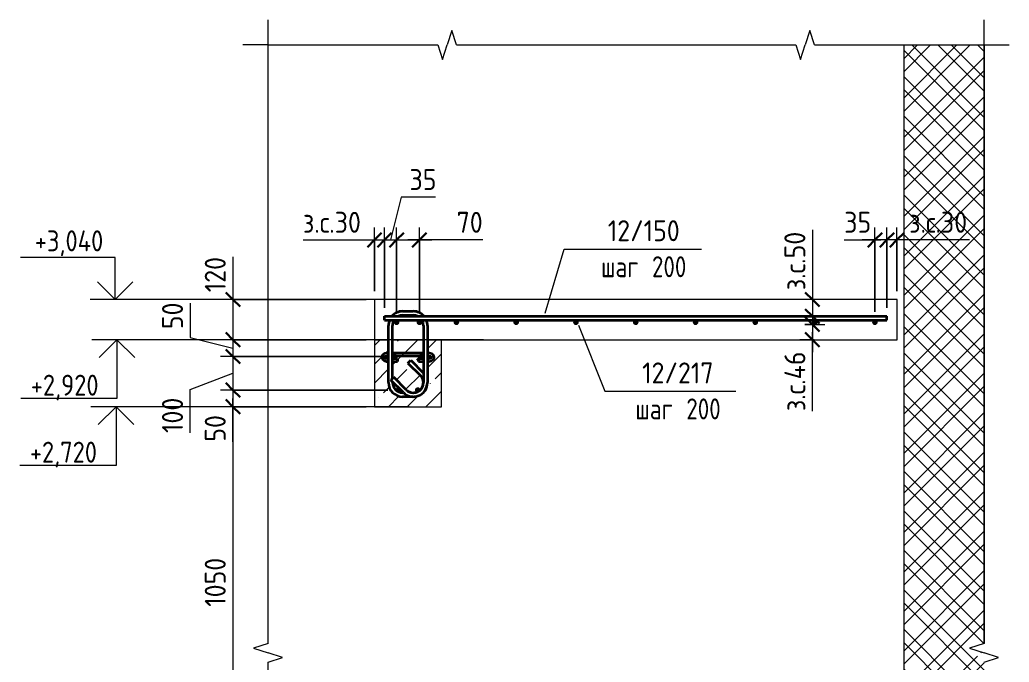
# Model space of a CAD drawing. Header units: millimetres. Extents: x -737 to 48133, y -5064 to 36443.
# Drawn here: x 36573 to 39527, y 1958 to 3875 of the extents above; entities that cross this region are included whole.
import ezdxf

# ---------------------------------------------------------------- set-up
doc = ezdxf.new("R2010")
doc.units = ezdxf.units.MM
for name, color, linetype, lineweight in [('AA_Dim', 7, 'Continuous', 9), ('AA_Dim-25', 7, 'Continuous', 9), ('AA_Linii', 7, 'Continuous', 9), ('AA_Oformlenie', 7, 'Continuous', 9), ('AA_Vinoska', 7, 'Continuous', 9), ('AA_Visotnaya otmetka', 7, 'Continuous', 9), ('AF_Perekritie_Опалубка', 253, 'Continuous', 20), ('AF_Stena', 7, 'Continuous', 20), ('AF_Stena_Опалубка', 253, 'Continuous', 20), ('KR_Armatura', 7, 'Continuous', 20), ('KR_Armatura_Tonkie', 7, 'Continuous', 20)]:
    doc.layers.add(name, color=color, linetype=linetype, lineweight=lineweight)
doc.styles.add('ISOCPEUR_6', font='isocpeur.TTF', dxfattribs={"width": 0.9, "height": 62.5})
doc.styles.add('ISOCPEUR_7', font='isocpeur.TTF', dxfattribs={"width": 0.85, "height": 62.5})
doc.styles.add('ISOCPEUR_8', font='isocpeur.TTF', dxfattribs={"width": 0.8, "height": 62.5})
doc.dimstyles.new('00_Точн_3_знака__прозр__2', dxfattribs={"dimscale": 304.8, "dimtxt": 62.672186, "dimasz": 0.139436, "dimexe": 0.123031, "dimexo": 0.082021, "dimgap": 0.008202, "dimtad": 1, "dimdec": 3, "dimrnd": 0.001, "dimdsep": 46, "dimtxsty": 'ISOCPEUR_6', "dimblk1": 'OBLIQUE', "dimblk2": 'OBLIQUE', "dimsah": 1, "dimcen": 0.09, "dimdle": 0.123031, "dimazin": 0, "dimtfac": 1, "dimtdec": 4, "dimtix": 1, "dimtmove": 1, "dimatfit": 3, "dimfxl": 1, "dimtvp": 1, "dimtolj": 1, "dimtzin": 0, "dimlwd": 18, "dimlwe": 18, "dimarcsym": 2})
doc.dimstyles.new('00_Точн_3_знака__прозр__3', dxfattribs={"dimscale": 304.8, "dimtxt": 62.672186, "dimasz": 0.139436, "dimexe": 0.123031, "dimexo": 0.082021, "dimgap": 0.008202, "dimtad": 1, "dimdec": 3, "dimrnd": 0.001, "dimdsep": 46, "dimtxsty": 'ISOCPEUR_6', "dimblk1": 'OBLIQUE', "dimblk2": 'OBLIQUE', "dimsah": 1, "dimcen": 0.09, "dimdle": 0.123031, "dimazin": 0, "dimtfac": 1, "dimtdec": 4, "dimtix": 1, "dimtmove": 0, "dimatfit": 3, "dimfxl": 1, "dimtvp": 1, "dimtolj": 1, "dimtzin": 0, "dimlwd": 18, "dimlwe": 18, "dimarcsym": 2})
doc.dimstyles.new('05_Округл_5мм__прозр__2', dxfattribs={"dimscale": 304.8, "dimtxt": 62.672186, "dimasz": 0.139436, "dimexe": 0.123031, "dimexo": 0.082021, "dimgap": 0.008202, "dimtad": 1, "dimdec": 0, "dimrnd": 5, "dimdsep": 46, "dimtxsty": 'ISOCPEUR_6', "dimblk1": 'OBLIQUE', "dimblk2": 'OBLIQUE', "dimsah": 1, "dimcen": 0.09, "dimdle": 0.123031, "dimazin": 0, "dimtfac": 1, "dimtdec": 4, "dimtix": 1, "dimtmove": 1, "dimatfit": 3, "dimfxl": 1, "dimtvp": 1, "dimtolj": 1, "dimtzin": 0, "dimlwd": 18, "dimlwe": 18, "dimarcsym": 2})

# ---------------------------------------------------------------- blocks, each defined once
blk = doc.blocks.new('261_Шпилька массив _НесАрм_РабПлоск_ - 8 А240-4156466-2-2 Армирование')
at = {"layer": 'KR_Armatura_Tonkie', "lineweight": 35}
for p, q in [((1882.8, 2880.4), (1878.8, 2880.4)), ((1878.8, 2872.4), (1882.8, 2872.4)), ((1986.8, 2880.4), (1894.8, 2880.4)), ((1894.8, 2872.4), (1986.8, 2872.4)), ((2002.8, 2880.4), (1998.8, 2880.4)), ((1998.8, 2872.4), (2002.8, 2872.4)), ((1882.8, 2863.4), (1878.8, 2863.4)), ((1878.8, 2855.4), (1882.8, 2855.4)), ((1909.1, 2863.4), (1894.8, 2863.4)), ((1894.8, 2855.4), (1909.1, 2855.4)), ((1909.1, 2863.4), (1909.1, 2856.6)), ((1909.1, 2862.3), (1909.1, 2863.3)), ((1909.1, 2855.6), (1909.1, 2862.3)), ((1909.1, 2856.6), (1909.1, 2855.4)), ((1986.8, 2863.4), (1972.5, 2863.4)), ((1972.5, 2856.6), (1972.5, 2863.4)), ((1972.5, 2863.3), (1972.5, 2862.3)), ((1972.5, 2862.3), (1972.5, 2855.6)), ((1972.5, 2855.4), (1972.5, 2856.6)), ((1972.5, 2855.4), (1986.8, 2855.4)), ((2002.8, 2863.4), (1998.8, 2863.4)), ((1998.8, 2855.4), (2002.8, 2855.4))]:
    blk.add_line(p, q, dxfattribs=at)
at = {"layer": 'KR_Armatura_Tonkie', "lineweight": 35, "flags": 128}
for points in [[(1878.8, 2880.4), (1871.2, 2878.9), (1865.6, 2875), (1862.9, 2869.5), (1862.8, 2867.9)], [(1862.8, 2867.9), (1864.7, 2862), (1869.7, 2857.6), (1877, 2855.5), (1878.8, 2855.4)], [(1870.8, 2867.9), (1871.8, 2869.9), (1875.5, 2872), (1878.8, 2872.4)], [(1878.8, 2863.4), (1873.8, 2864.5), (1871.2, 2866.7), (1870.8, 2867.9)], [(2018.8, 2867.9), (2017, 2873.8), (2012, 2878.2), (2004.7, 2880.3), (2002.8, 2880.4)], [(2002.8, 2872.4), (2007.8, 2871.3), (2010.5, 2869.1), (2010.8, 2867.9)], [(2002.8, 2855.4), (2010.4, 2856.9), (2016, 2860.8), (2018.7, 2866.3), (2018.8, 2867.9)], [(2010.8, 2867.9), (2009.9, 2865.9), (2006.1, 2863.9), (2002.8, 2863.4)]]:
    blk.add_lwpolyline(points, dxfattribs=at)
blk = doc.blocks.new('011_Прямоугольник обрыва _ЭлУзла_ - 011_Прямоугольник обрыва _ЭлУзла_-4155335-2-2 Армирование')
at = {"layer": 'AA_Oformlenie'}
for p, q in [((1523.1, 2013.2), (1523.1, 3800)), ((1523.1, 3800), (2030, 3800)), ((2085.7, 3800), (3098.9, 3800)), ((3154.6, 3800), (3660.8, 3800)), ((3660.8, 3800), (3660.8, 2013.2)), ((1523.1, -1616.8), (1523.1, 1957.5))]:
    blk.add_line(p, q, dxfattribs=at)
blk = doc.blocks.new('DIMBLOCK86-2-2 Армирование')
at = {"layer": 'AA_Dim-25', "lineweight": 18}
for p, q in [((37208.9, 3167.1), (37208.9, 3036.9)), ((37208.9, 3077.5), (37208.9, 2920)), ((37606.5, 3040), (37171.4, 3040)), ((37208.9, 3040), (37606.5, 3040)), ((37208.9, 3036.9), (37208.9, 2980)), ((37606.5, 2920), (37171.4, 2920)), ((37208.9, 2920), (37606.5, 2920))]:
    blk.add_line(p, q, dxfattribs=at)
at = {"layer": 'AA_Dim-25', "lineweight": 30}
for p, q in [((37208.9, 3040), (37187.6, 3061.3)), ((37208.9, 3040), (37230.1, 3018.8)), ((37208.9, 2920), (37187.6, 2941.3)), ((37208.9, 2920), (37230.1, 2898.8))]:
    blk.add_line(p, q, dxfattribs=at)
at = {"layer": 'AA_Dim-25', "color": 0, "lineweight": 18, "insert": (37124.9, 3061.9), "char_height": 62.5, "width": 126.29, "attachment_point": 1, "rotation": 90, "line_spacing_factor": 1.135194, "style": 'ISOCPEUR_6'}
blk.add_mtext('120', dxfattribs=at)
blk = doc.blocks.new('_Oblique')
at = {"color": 0, "linetype": 'ByBlock', "lineweight": -2}
blk.add_line((-0.5, -0.5), (0.5, 0.5), dxfattribs=at)
blk = doc.blocks.new('DIMBLOCK87-2-2 Армирование')
at = {"layer": 'AA_Dim-25', "lineweight": 18}
for p, q in [((37081.4, 3029.6), (37081.4, 2926.6)), ((37081.4, 2926.6), (37208.9, 2895)), ((37606.5, 2920), (37171.4, 2920)), ((37208.9, 2920), (37208.9, 2870)), ((37208.9, 2920), (37606.5, 2920)), ((37660.5, 2870), (37171.4, 2870)), ((37208.9, 2870), (37660.5, 2870))]:
    blk.add_line(p, q, dxfattribs=at)
at = {"layer": 'AA_Dim-25', "lineweight": 30}
for p, q in [((37208.9, 2920), (37187.6, 2941.3)), ((37208.9, 2920), (37230.1, 2898.8)), ((37208.9, 2870), (37187.6, 2891.2)), ((37208.9, 2870), (37230.1, 2848.7))]:
    blk.add_line(p, q, dxfattribs=at)
at = {"layer": 'AA_Dim-25', "color": 0, "lineweight": 18, "insert": (36997.4, 2951.6), "char_height": 62.5, "width": 93.654, "attachment_point": 1, "rotation": 90, "line_spacing_factor": 1.135194, "style": 'ISOCPEUR_6'}
blk.add_mtext('50', dxfattribs=at)
blk = doc.blocks.new('DIMBLOCK88-2-2 Армирование')
at = {"layer": 'AA_Dim-25', "lineweight": 18}
for p, q in [((37660.5, 2870), (37171.4, 2870)), ((37208.9, 2870), (37208.9, 2770)), ((37208.9, 2870), (37660.5, 2870)), ((37081.4, 2771.9), (37208.9, 2820)), ((37081.4, 2641.7), (37081.4, 2771.9)), ((37671.5, 2770), (37171.4, 2770)), ((37208.9, 2770), (37671.5, 2770))]:
    blk.add_line(p, q, dxfattribs=at)
at = {"layer": 'AA_Dim-25', "lineweight": 30}
for p, q in [((37208.9, 2870), (37187.6, 2891.2)), ((37208.9, 2870), (37230.1, 2848.7)), ((37208.9, 2770), (37187.6, 2791.2)), ((37208.9, 2770), (37230.1, 2748.7))]:
    blk.add_line(p, q, dxfattribs=at)
at = {"layer": 'AA_Dim-25', "color": 0, "lineweight": 18, "insert": (36997.4, 2641.7), "char_height": 62.5, "width": 126.29, "attachment_point": 1, "rotation": 90, "line_spacing_factor": 1.135194, "style": 'ISOCPEUR_6'}
blk.add_mtext('100', dxfattribs=at)
blk = doc.blocks.new('DIMBLOCK89-2-2 Армирование')
at = {"layer": 'AA_Dim-25', "lineweight": 30}
for p, q in [((37208.9, 2770), (37187.6, 2791.2)), ((37208.9, 2770), (37230.1, 2748.7)), ((37208.9, 2720), (37187.6, 2741.2)), ((37208.9, 2720), (37230.1, 2698.7))]:
    blk.add_line(p, q, dxfattribs=at)
at = {"layer": 'AA_Dim-25', "lineweight": 18}
for p, q in [((37671.5, 2770), (37171.4, 2770)), ((37208.9, 2770), (37208.9, 2720)), ((37208.9, 2770), (37671.5, 2770)), ((37606.5, 2720), (37171.4, 2720)), ((37208.9, 2718.7), (37208.9, 2745)), ((37208.9, 2720), (37606.5, 2720)), ((37208.9, 2615.6), (37208.9, 2718.7))]:
    blk.add_line(p, q, dxfattribs=at)
at = {"layer": 'AA_Dim-25', "color": 0, "lineweight": 18, "insert": (37124.9, 2615.6), "char_height": 62.5, "width": 93.654, "attachment_point": 1, "rotation": 90, "line_spacing_factor": 1.135194, "style": 'ISOCPEUR_6'}
blk.add_mtext('50', dxfattribs=at)
blk = doc.blocks.new('DIMBLOCK90-2-2 Армирование')
at = {"layer": 'AA_Dim-25', "lineweight": 18}
for p, q in [((37606.5, 2720), (37171.4, 2720)), ((37208.9, 2720), (37208.9, 1670)), ((37208.9, 2720), (37606.5, 2720)), ((37606.5, 1670), (37171.4, 1670)), ((37208.9, 1670), (37606.5, 1670))]:
    blk.add_line(p, q, dxfattribs=at)
at = {"layer": 'AA_Dim-25', "lineweight": 30}
for p, q in [((37208.9, 2720), (37187.6, 2741.2)), ((37208.9, 2720), (37230.1, 2698.7)), ((37208.9, 1670), (37187.6, 1691.2)), ((37208.9, 1670), (37230.1, 1648.7))]:
    blk.add_line(p, q, dxfattribs=at)
at = {"layer": 'AA_Dim-25', "color": 0, "lineweight": 18, "insert": (37124.9, 2122.9), "char_height": 62.5, "width": 173.117, "attachment_point": 1, "rotation": 90, "line_spacing_factor": 1.135194, "style": 'ISOCPEUR_6'}
blk.add_mtext('1050', dxfattribs=at)
blk = doc.blocks.new('Высотные отметки - Стрелка вниз высокая-400290-2-2 Армирование')
at = {"layer": 'AA_Vinoska'}
for p, q in [((1151.6, -3250), (1001.6, -3250)), ((1076.6, -3250), (1023.6, -3303)), ((1076.6, -3250), (1076.6, -3425)), ((1076.6, -3250), (1129.7, -3303)), ((1076.6, -3425), (789.1, -3425))]:
    blk.add_line(p, q, dxfattribs=at)
blk = doc.blocks.new('Высотные отметки - Стрелка вверх-400292-2-2 Армирование')
at = {"layer": 'AA_Vinoska'}
for p, q in [((1076.9, -2825), (794.4, -2825)), ((1076.9, -2950), (1076.9, -2825)), ((1076.9, -2950), (1023.8, -2897)), ((1076.9, -2950), (1129.9, -2897)), ((1151.9, -2950), (1001.9, -2950))]:
    blk.add_line(p, q, dxfattribs=at)
blk = doc.blocks.new('042_М_Арматуры - Диам длина поз _ Комментарий-3662934-2-2 Армирование')
at = {"layer": 'AA_Vinoska'}
blk.add_line((2588.7, -2781.8), (2938.7, -2781.8), dxfattribs=at)
blk = doc.blocks.new('DIMBLOCK99-2-2 Армирование')
at = {"layer": 'AA_Dim-25', "lineweight": 18}
for p, q in [((38939.3, 3247.8), (38939.3, 3043.1)), ((38938.8, 3077.5), (38938.8, 2952.5)), ((38939.3, 3043.1), (38938.8, 3015)), ((38943.9, 3040), (38901.3, 3040)), ((38938.8, 3040), (38943.9, 3040)), ((38943.9, 2990), (38901.3, 2990)), ((38938.8, 2990), (38943.9, 2990))]:
    blk.add_line(p, q, dxfattribs=at)
at = {"layer": 'AA_Dim-25', "lineweight": 30}
for p, q in [((38938.8, 3040), (38917.6, 3061.3)), ((38938.8, 3040), (38960.1, 3018.8)), ((38938.8, 2990), (38917.6, 3011.3)), ((38938.8, 2990), (38960.1, 2968.8))]:
    blk.add_line(p, q, dxfattribs=at)
at = {"layer": 'AA_Dim-25', "color": 0, "lineweight": 18, "insert": (38855.4, 3068.1), "char_height": 62.5, "width": 215.687, "attachment_point": 1, "rotation": 90, "line_spacing_factor": 1.135194, "style": 'ISOCPEUR_6'}
blk.add_mtext('з.с.50', dxfattribs=at)
blk = doc.blocks.new('DIMBLOCK100-2-2 Армирование')
at = {"layer": 'AA_Dim-25', "lineweight": 30}
for p, q in [((38938.8, 2966), (38917.6, 2987.3)), ((38938.8, 2966), (38960.1, 2944.8)), ((38938.8, 2920), (38917.6, 2941.3)), ((38938.8, 2920), (38960.1, 2898.8))]:
    blk.add_line(p, q, dxfattribs=at)
at = {"layer": 'AA_Dim-25', "lineweight": 18}
for p, q in [((38938.8, 3003.5), (38938.8, 2882.5)), ((38916, 2966), (38976.3, 2966)), ((38938.8, 2966), (38916, 2966)), ((38939.3, 2916.7), (38938.8, 2943)), ((38943.9, 2920), (38901.3, 2920)), ((38938.8, 2920), (38943.9, 2920)), ((38939.3, 2707.2), (38939.3, 2916.7))]:
    blk.add_line(p, q, dxfattribs=at)
at = {"layer": 'AA_Dim-25', "color": 0, "lineweight": 18, "insert": (38855.4, 2707.2), "char_height": 62.5, "width": 221.363, "attachment_point": 1, "rotation": 90, "line_spacing_factor": 1.135194, "style": 'ISOCPEUR_6'}
blk.add_mtext('з.с.46', dxfattribs=at)
blk = doc.blocks.new('DIMBLOCK101-2-2 Армирование')
at = {"layer": 'AA_Dim-25', "lineweight": 18}
for p, q in [((37631.5, 3065), (37631.5, 3255.4)), ((37661.5, 3015), (37661.5, 3255.4)), ((37418.2, 3217.9), (37623, 3217.9)), ((37594, 3217.9), (37661.5, 3217.9)), ((37623, 3217.9), (37646.5, 3217.9)), ((37631.5, 3217.9), (37631.5, 3065)), ((37661.5, 3217.9), (37661.5, 3015))]:
    blk.add_line(p, q, dxfattribs=at)
at = {"layer": 'AA_Dim-25', "lineweight": 30}
for p, q in [((37631.5, 3217.9), (37652.8, 3239.1)), ((37661.5, 3217.9), (37682.8, 3239.1)), ((37631.5, 3217.9), (37610.3, 3196.6)), ((37661.5, 3217.9), (37640.3, 3196.6))]:
    blk.add_line(p, q, dxfattribs=at)
at = {"layer": 'AA_Dim-25', "color": 0, "lineweight": 18, "insert": (37418.2, 3301.8), "char_height": 62.5, "width": 215.687, "attachment_point": 1, "line_spacing_factor": 1.135194, "style": 'ISOCPEUR_6'}
blk.add_mtext('з.с.30', dxfattribs=at)
blk = doc.blocks.new('DIMBLOCK102-2-2 Армирование')
at = {"layer": 'AA_Dim-25', "lineweight": 18}
for p, q in [((37711.1, 3345.4), (37679.5, 3217.9)), ((37814.2, 3345.4), (37711.1, 3345.4)), ((37661.5, 3015), (37661.5, 3255.4)), ((37697.5, 3003), (37697.5, 3255.4)), ((37661.5, 3217.9), (37697.5, 3217.9)), ((37661.5, 3217.9), (37661.5, 3015)), ((37697.5, 3217.9), (37697.5, 3003))]:
    blk.add_line(p, q, dxfattribs=at)
at = {"layer": 'AA_Dim-25', "lineweight": 30}
for p, q in [((37661.5, 3217.9), (37682.8, 3239.1)), ((37697.5, 3217.9), (37718.8, 3239.1)), ((37661.5, 3217.9), (37640.3, 3196.6)), ((37697.5, 3217.9), (37676.3, 3196.6))]:
    blk.add_line(p, q, dxfattribs=at)
at = {"layer": 'AA_Dim-25', "color": 0, "lineweight": 18, "insert": (37736.1, 3429.3), "char_height": 62.5, "width": 93.654, "attachment_point": 1, "line_spacing_factor": 1.135194, "style": 'ISOCPEUR_6'}
blk.add_mtext('35', dxfattribs=at)
blk = doc.blocks.new('DIMBLOCK103-2-2 Армирование')
at = {"layer": 'AA_Dim-25', "lineweight": 18}
for p, q in [((37697.5, 3003), (37697.5, 3255.4)), ((37765.6, 3003), (37765.6, 3255.4)), ((37697.5, 3217.9), (37803.1, 3217.9)), ((37697.5, 3217.9), (37697.5, 3003)), ((37851.7, 3217.9), (37731.5, 3217.9)), ((37765.6, 3217.9), (37765.6, 3003)), ((37954.7, 3217.9), (37851.7, 3217.9))]:
    blk.add_line(p, q, dxfattribs=at)
at = {"layer": 'AA_Dim-25', "lineweight": 30}
for p, q in [((37697.5, 3217.9), (37718.8, 3239.1)), ((37765.6, 3217.9), (37786.8, 3239.1)), ((37697.5, 3217.9), (37676.3, 3196.6)), ((37765.6, 3217.9), (37744.3, 3196.6))]:
    blk.add_line(p, q, dxfattribs=at)
at = {"layer": 'AA_Dim-25', "color": 0, "lineweight": 18, "insert": (37876.7, 3301.8), "char_height": 62.5, "width": 93.654, "attachment_point": 1, "line_spacing_factor": 1.135194, "style": 'ISOCPEUR_6'}
blk.add_mtext('70', dxfattribs=at)
blk = doc.blocks.new('DIMBLOCK104-2-2 Армирование')
at = {"layer": 'AA_Dim-25', "lineweight": 18}
for p, q in [((39161.5, 3015), (39161.5, 3255.4)), ((39191.5, 3065), (39191.5, 3255.4)), ((39229, 3217.9), (39161.5, 3217.9)), ((39161.5, 3217.9), (39161.5, 3015)), ((39203.1, 3217.9), (39176.5, 3217.9)), ((39191.5, 3217.9), (39191.5, 3065)), ((39407.9, 3217.9), (39203.1, 3217.9))]:
    blk.add_line(p, q, dxfattribs=at)
at = {"layer": 'AA_Dim-25', "lineweight": 30}
for p, q in [((39161.5, 3217.9), (39182.8, 3239.1)), ((39191.5, 3217.9), (39212.8, 3239.1)), ((39161.5, 3217.9), (39140.3, 3196.6)), ((39191.5, 3217.9), (39170.3, 3196.6))]:
    blk.add_line(p, q, dxfattribs=at)
at = {"layer": 'AA_Dim-25', "color": 0, "lineweight": 18, "insert": (39228.1, 3301.8), "char_height": 62.5, "width": 215.687, "attachment_point": 1, "line_spacing_factor": 1.135194, "style": 'ISOCPEUR_6'}
blk.add_mtext('з.с.30', dxfattribs=at)
blk = doc.blocks.new('DIMBLOCK105-2-2 Армирование')
at = {"layer": 'AA_Dim-25', "lineweight": 18}
for p, q in [((39125.5, 3003), (39125.5, 3255.4)), ((39161.5, 3015), (39161.5, 3255.4)), ((39033.9, 3217.9), (39137, 3217.9)), ((39161.5, 3217.9), (39088, 3217.9)), ((39125.5, 3217.9), (39125.5, 3003)), ((39137, 3217.9), (39143.5, 3217.9)), ((39161.5, 3217.9), (39161.5, 3015))]:
    blk.add_line(p, q, dxfattribs=at)
at = {"layer": 'AA_Dim-25', "lineweight": 30}
for p, q in [((39125.5, 3217.9), (39146.8, 3239.1)), ((39161.5, 3217.9), (39182.8, 3239.1)), ((39125.5, 3217.9), (39104.3, 3196.6)), ((39161.5, 3217.9), (39140.3, 3196.6))]:
    blk.add_line(p, q, dxfattribs=at)
at = {"layer": 'AA_Dim-25', "color": 0, "lineweight": 18, "insert": (39033.9, 3301.8), "char_height": 62.5, "width": 93.654, "attachment_point": 1, "line_spacing_factor": 1.135194, "style": 'ISOCPEUR_6'}
blk.add_mtext('35', dxfattribs=at)

msp = doc.modelspace()

# ---------------------------------------------------------------- hatches: boundary and pattern name
at = {"layer": 'AA_Oformlenie'}
h = msp.add_hatch(dxfattribs=at)
h.set_pattern_fill('FP_18', color=250, style=0, pattern_type=2)
h.set_pattern_definition([(135, (39931.46, 825), (-58.9331, -58.9331), []), (135, (39970.75, 825), (-58.9331, -58.9331), [])])
h.paths.add_polyline_path([(39268.9735, -3459.9255), (39451.5283, -3459.9255), (39451.5283, -1672.4441), (39431.4506, -1672.4441), (39431.4506, -1644.9441), (39451.5283, -1644.9441), (39408.2032, -1630.8669), (39451.5283, -1616.7898), (39451.5283, 1957.5186), (39431.4506, 1957.5186), (39431.4506, 1985.0186), (39451.5283, 1985.0186), (39408.2032, 1999.0958), (39451.5283, 2013.173), (39451.5283, 3800), (39211.5283, 3800), (39211.5283, -3459.9255)])
at = {"layer": 'AF_Stena', "lineweight": 9}
h = msp.add_hatch(dxfattribs=at)
h.set_pattern_fill('FP_15', color=256, style=0, pattern_type=2)
h.set_pattern_definition([(45, (39931.46, 825), (-58.9331, 58.9331), []), (45, (39970.75, 825), (-58.9331, 58.9331), [])])
h.paths.add_polyline_path([(39268.9735, -3459.9255), (39451.5283, -3459.9255), (39451.5283, -1672.4441), (39431.4506, -1672.4441), (39431.4506, -1644.9441), (39451.5283, -1644.9441), (39408.2032, -1630.8669), (39451.5283, -1616.7898), (39451.5283, 1957.5186), (39431.4506, 1957.5186), (39431.4506, 1985.0186), (39451.5283, 1985.0186), (39408.2032, 1999.0958), (39451.5283, 2013.173), (39451.5283, 3800), (39211.5283, 3800), (39211.5283, -3459.9255)])
h = msp.add_hatch(dxfattribs=at)
h.set_pattern_fill('FP_14', color=256, style=0, pattern_type=2)
h.set_pattern_definition([(45, (39931.46, 825), (-56.1266, 56.1266), []), (45, (39987.59, 825), (-56.1266, 56.1266), [99.219, -19.844, 0.8382, -19.006])])
h.paths.add_polyline_path([(37631.5283, -2950), (37831.5283, -2950), (37831.5283, 1670), (37631.5283, 1670), (37631.5283, -2922.0141)])
h.paths.add_polyline_path([(37739.9738, 2720), (37831.5283, 2720), (37831.5283, 2920), (37789.5283, 2920), (37789.5283, 2792), (37788.0972, 2781.1296), (37783.7378, 2770.7868), (37777.2268, 2762.3015), (37768.5283, 2755.6269), (37758.3987, 2751.4311), (37747.5283, 2750), (37715.5283, 2750), (37704.6579, 2751.4311), (37694.3151, 2755.7905), (37685.8298, 2762.3015), (37679.1552, 2771), (37674.9594, 2781.1296), (37673.5283, 2792), (37673.5283, 2920), (37631.5283, 2920), (37631.5283, 2720), (37698.6495, 2720)])
h.paths.add_polyline_path([(37747.5283, 2762), (37755.2929, 2763.0222), (37762.5283, 2766.0192), (37768.9051, 2771), (37773.5091, 2777), (37776.5994, 2784.9441), (37777.5283, 2792), (37776.5061, 2799.7645), (37773.5091, 2807), (37768.7415, 2813.2132), (37731.576, 2850.3787), (37740.0613, 2858.864), (37777.5283, 2821.6984), (37777.5283, 2920), (37685.5283, 2920), (37685.5283, 2804.331), (37689.1496, 2807.9523), (37726.5283, 2770.6232), (37732.5283, 2766.0192), (37739.9738, 2762.9945)])
h.paths.add_polyline_path([(37717.5283, 2762), (37718.2228, 2762), (37717.1091, 2763.0222), (37685.5283, 2794.603), (37685.5283, 2792), (37686.5505, 2784.2354), (37689.5475, 2777), (37694.5283, 2770.6232), (37700.5283, 2766.0192), (37707.7637, 2763.0222), (37715.5283, 2762)])
at = {"layer": 'KR_Armatura'}
h = msp.add_hatch(color=256, dxfattribs=at)
edge = h.paths.add_edge_path()
edge.add_arc((37697.5283, 2972), 6, 0, 360)
for points in [[(37698.6495, 2966.8038), (37700.5283, 2966.8038), (37703.5283, 2972), (37700.5283, 2977.1962), (37694.5283, 2977.1962), (37691.5283, 2972), (37694.5283, 2966.8038)], [(37762.5608, 2966.8038), (37768.5608, 2966.8038), (37771.5608, 2972), (37768.5608, 2977.1962), (37762.5608, 2977.1962), (37759.5608, 2972)], [(37873.0283, 2966.8038), (37879.0283, 2966.8038), (37882.0283, 2972), (37879.0283, 2977.1962), (37873.0283, 2977.1962), (37870.0283, 2972)], [(38051.5283, 2966.8038), (38057.5283, 2966.8038), (38060.5283, 2972), (38057.5283, 2977.1962), (38051.5283, 2977.1962), (38048.5283, 2972)], [(38230.0283, 2966.8038), (38236.0283, 2966.8038), (38239.0283, 2972), (38236.0283, 2977.1962), (38230.0283, 2977.1962), (38227.0283, 2972)], [(38408.5283, 2966.8038), (38414.5283, 2966.8038), (38417.5283, 2972), (38414.5283, 2977.1962), (38408.5283, 2977.1962), (38405.5283, 2972)], [(38587.0283, 2966.8038), (38593.0283, 2966.8038), (38596.0283, 2972), (38593.0283, 2977.1962), (38587.0283, 2977.1962), (38584.0283, 2972)], [(38765.5283, 2966.8038), (38771.5283, 2966.8038), (38774.5283, 2972), (38771.5283, 2977.1962), (38765.5283, 2977.1962), (38762.5283, 2972)], [(38944.0283, 2966.8038), (38950.0283, 2966.8038), (38953.0283, 2972), (38950.0283, 2977.1962), (38944.0283, 2977.1962), (38941.0283, 2972)], [(39122.5283, 2966.8038), (39128.5283, 2966.8038), (39131.5283, 2972), (39128.5283, 2977.1962), (39122.5283, 2977.1962), (39119.5283, 2972)], [(37694.5283, 2864.8038), (37697.5283, 2870), (37694.5283, 2875.1961), (37688.5283, 2875.1961), (37685.5283, 2870), (37688.5283, 2864.8038)], [(37774.5283, 2864.8038), (37777.5283, 2870), (37774.5283, 2875.1961), (37768.5283, 2875.1961), (37765.5283, 2870), (37768.5283, 2864.8038)], [(37705.5283, 2764.8038), (37708.5283, 2770), (37705.5283, 2775.1961), (37699.5283, 2775.1961), (37696.5283, 2770), (37699.5283, 2764.8038)], [(37757.5283, 2764.8038), (37763.5283, 2764.8038), (37766.5283, 2770), (37763.5283, 2775.1961), (37757.5283, 2775.1961), (37754.5283, 2770)]]:
    msp.add_hatch(color=256, dxfattribs=at).paths.add_polyline_path(points)
h = msp.add_hatch(color=256, dxfattribs=at)
edge = h.paths.add_edge_path()
edge.add_arc((37765.5608, 2972), 6, 0, 360)
h = msp.add_hatch(color=256, dxfattribs=at)
edge = h.paths.add_edge_path()
edge.add_arc((37876.0283, 2972), 6, 0, 360)
h = msp.add_hatch(color=256, dxfattribs=at)
edge = h.paths.add_edge_path()
edge.add_arc((38054.5283, 2972), 6, 0, 360)
h = msp.add_hatch(color=256, dxfattribs=at)
edge = h.paths.add_edge_path()
edge.add_arc((38233.0283, 2972), 6, 0, 360)
h = msp.add_hatch(color=256, dxfattribs=at)
edge = h.paths.add_edge_path()
edge.add_arc((38411.5283, 2972), 6, 0, 360)
h = msp.add_hatch(color=256, dxfattribs=at)
edge = h.paths.add_edge_path()
edge.add_arc((38590.0283, 2972), 6, 0, 360)
h = msp.add_hatch(color=256, dxfattribs=at)
edge = h.paths.add_edge_path()
edge.add_arc((38768.5283, 2972), 6, 0, 360)
h = msp.add_hatch(color=256, dxfattribs=at)
edge = h.paths.add_edge_path()
edge.add_arc((38947.0283, 2972), 6, 0, 360)
h = msp.add_hatch(color=256, dxfattribs=at)
edge = h.paths.add_edge_path()
edge.add_arc((39125.5283, 2972), 6, 0, 360)
h = msp.add_hatch(color=256, dxfattribs=at)
edge = h.paths.add_edge_path()
edge.add_arc((37691.5283, 2870), 6, 0, 360)
h = msp.add_hatch(color=256, dxfattribs=at)
edge = h.paths.add_edge_path()
edge.add_arc((37771.5283, 2870), 6, 0, 360)
h = msp.add_hatch(color=256, dxfattribs=at)
edge = h.paths.add_edge_path()
edge.add_arc((37702.5283, 2770), 6, 0, 360)
h = msp.add_hatch(color=256, dxfattribs=at)
edge = h.paths.add_edge_path()
edge.add_arc((37760.5283, 2770), 6, 0, 360)

# ---------------------------------------------------------------- linework, layer by layer
at = {"layer": 'AA_Linii'}
msp.add_line((39451.5283, 2013.173), (39451.5283, 3800), dxfattribs=at)
at = {"layer": 'AA_Vinoska'}
for p, q in [((37313.8239, 3800), (37313.8239, 3875)), ((39451.5283, 3800), (39451.5283, 3875)), ((37862.3272, 3843.3251), (37848.25, 3800)), ((37876.4043, 3800), (37862.3272, 3843.3251)), ((38931.1794, 3843.3251), (38917.1022, 3800)), ((38945.2565, 3800), (38931.1794, 3843.3251)), ((37313.8239, 3800), (37238.8239, 3800)), ((37820.75, 3800), (37834.5, 3756.6987)), ((37834.5, 3756.6987), (37848.25, 3800)), ((38889.6022, 3800), (38903.3522, 3756.6987)), ((38903.3522, 3756.6987), (38917.1022, 3800)), ((39451.5283, 3800), (39526.5283, 3800)), ((38140.9056, 2999.6634), (38198.1204, 3190.3794)), ((38198.1204, 3190.3794), (38257.7191, 3190.3794)), ((38241.0315, 2963.9042), (38319.7018, 2766.0364)), ((38319.7018, 2766.0364), (38360.2289, 2766.0364)), ((37313.8239, 2013.173), (37270.4988, 1999.0958)), ((39451.5283, 2013.173), (39408.2032, 1999.0958)), ((37270.4988, 1999.0958), (37313.8239, 1985.0186)), ((37357.1252, 1971.2686), (37313.8239, 1985.0186)), ((39408.2032, 1999.0958), (39451.5283, 1985.0186)), ((39494.8296, 1971.2686), (39451.5283, 1985.0186)), ((37313.8239, 1957.5186), (37357.1252, 1971.2686)), ((39451.5283, 1957.5186), (39494.8296, 1971.2686))]:
    msp.add_line(p, q, dxfattribs=at)
at = {"layer": 'AA_Visotnaya otmetka'}
for p, q in [((37899.173, 3040), (36857.3871, 3040)), ((37899.173, 3040), (37899.173, 3040)), ((37956.7454, 2920), (36862.8702, 2920)), ((37956.7454, 2920), (37956.7454, 2920)), ((37734.6805, 2720), (36860.1286, 2720)), ((37734.6805, 2720), (37734.6805, 2720))]:
    msp.add_line(p, q, dxfattribs=at)
at = {"layer": 'AF_Perekritie_Опалубка'}
for p, q in [((39191.5283, 3040), (37631.5283, 3040)), ((37631.5283, 3040), (37631.5283, 2920)), ((39191.5283, 2920), (39191.5283, 3040)), ((37631.5283, 2920), (37673.5283, 2920)), ((37685.5283, 2920), (37777.5283, 2920)), ((37789.5283, 2920), (39191.5283, 2920))]:
    msp.add_line(p, q, dxfattribs=at)
at = {"layer": 'AF_Stena_Опалубка'}
for p, q in [((39211.5283, 3800), (39211.5283, -3459.9255)), ((37631.5283, 2920), (37631.5283, 2720)), ((37673.5283, 2920), (37631.5283, 2920)), ((37777.5283, 2920), (37685.5283, 2920)), ((37831.5283, 2920), (37789.5283, 2920)), ((37831.5283, 2720), (37831.5283, 2920)), ((37631.5283, 2720), (37831.5283, 2720))]:
    msp.add_line(p, q, dxfattribs=at)
at = {"layer": 'KR_Armatura'}
for p, q in [((37694.5283, 2977.1962), (37691.5283, 2972)), ((37691.5283, 2972), (37694.5283, 2966.8038)), ((37700.5283, 2977.1962), (37694.5283, 2977.1962)), ((37694.5283, 2966.8038), (37698.6495, 2966.8038)), ((37698.6495, 2966.8038), (37700.5283, 2966.8038)), ((37703.5283, 2972), (37700.5283, 2977.1962)), ((37700.5283, 2966.8038), (37703.5283, 2972)), ((37762.5608, 2977.1962), (37759.5608, 2972)), ((37759.5608, 2972), (37762.5608, 2966.8038)), ((37768.5608, 2977.1962), (37762.5608, 2977.1962)), ((37762.5608, 2966.8038), (37768.5608, 2966.8038)), ((37771.5608, 2972), (37768.5608, 2977.1962)), ((37768.5608, 2966.8038), (37771.5608, 2972)), ((37873.0283, 2977.1962), (37870.0283, 2972)), ((37870.0283, 2972), (37873.0283, 2966.8038)), ((37879.0283, 2977.1962), (37873.0283, 2977.1962)), ((37873.0283, 2966.8038), (37879.0283, 2966.8038)), ((37882.0283, 2972), (37879.0283, 2977.1962)), ((37879.0283, 2966.8038), (37882.0283, 2972)), ((38051.5283, 2977.1962), (38048.5283, 2972)), ((38048.5283, 2972), (38051.5283, 2966.8038)), ((38057.5283, 2977.1962), (38051.5283, 2977.1962)), ((38051.5283, 2966.8038), (38057.5283, 2966.8038)), ((38060.5283, 2972), (38057.5283, 2977.1962)), ((38057.5283, 2966.8038), (38060.5283, 2972)), ((38230.0283, 2977.1962), (38227.0283, 2972)), ((38227.0283, 2972), (38230.0283, 2966.8038)), ((38236.0283, 2977.1962), (38230.0283, 2977.1962)), ((38230.0283, 2966.8038), (38236.0283, 2966.8038)), ((38239.0283, 2972), (38236.0283, 2977.1962)), ((38236.0283, 2966.8038), (38239.0283, 2972)), ((38408.5283, 2977.1962), (38405.5283, 2972)), ((38405.5283, 2972), (38408.5283, 2966.8038)), ((38414.5283, 2977.1962), (38408.5283, 2977.1962)), ((38408.5283, 2966.8038), (38414.5283, 2966.8038)), ((38417.5283, 2972), (38414.5283, 2977.1962)), ((38414.5283, 2966.8038), (38417.5283, 2972)), ((38587.0283, 2977.1962), (38584.0283, 2972)), ((38584.0283, 2972), (38587.0283, 2966.8038)), ((38593.0283, 2977.1962), (38587.0283, 2977.1962)), ((38587.0283, 2966.8038), (38593.0283, 2966.8038)), ((38596.0283, 2972), (38593.0283, 2977.1962)), ((38593.0283, 2966.8038), (38596.0283, 2972)), ((38765.5283, 2977.1962), (38762.5283, 2972)), ((38762.5283, 2972), (38765.5283, 2966.8038)), ((38771.5283, 2977.1962), (38765.5283, 2977.1962)), ((38765.5283, 2966.8038), (38771.5283, 2966.8038)), ((38774.5283, 2972), (38771.5283, 2977.1962)), ((38771.5283, 2966.8038), (38774.5283, 2972)), ((38944.0283, 2977.1962), (38941.0283, 2972)), ((38941.0283, 2972), (38944.0283, 2966.8038)), ((38950.0283, 2977.1962), (38944.0283, 2977.1962)), ((38944.0283, 2966.8038), (38950.0283, 2966.8038)), ((38953.0283, 2972), (38950.0283, 2977.1962)), ((38950.0283, 2966.8038), (38953.0283, 2972)), ((39122.5283, 2977.1962), (39119.5283, 2972)), ((39119.5283, 2972), (39122.5283, 2966.8038)), ((39128.5283, 2977.1962), (39122.5283, 2977.1962)), ((39122.5283, 2966.8038), (39128.5283, 2966.8038)), ((39131.5283, 2972), (39128.5283, 2977.1962)), ((39128.5283, 2966.8038), (39131.5283, 2972)), ((37688.5283, 2875.1961), (37685.5283, 2870)), ((37685.5283, 2870), (37688.5283, 2864.8038)), ((37694.5283, 2875.1961), (37688.5283, 2875.1961)), ((37697.5283, 2870), (37694.5283, 2875.1961)), ((37694.5283, 2864.8038), (37697.5283, 2870)), ((37768.5283, 2875.1961), (37765.5283, 2870)), ((37765.5283, 2870), (37768.5283, 2864.8038)), ((37774.5283, 2875.1961), (37768.5283, 2875.1961)), ((37777.5283, 2870), (37774.5283, 2875.1961)), ((37774.5283, 2864.8038), (37777.5283, 2870)), ((37688.5283, 2864.8038), (37694.5283, 2864.8038)), ((37768.5283, 2864.8038), (37774.5283, 2864.8038)), ((37699.5283, 2775.1961), (37696.5283, 2770)), ((37696.5283, 2770), (37699.5283, 2764.8038)), ((37705.5283, 2775.1961), (37699.5283, 2775.1961)), ((37699.5283, 2764.8038), (37705.5283, 2764.8038)), ((37708.5283, 2770), (37705.5283, 2775.1961)), ((37705.5283, 2764.8038), (37708.5283, 2770)), ((37757.5283, 2775.1961), (37754.5283, 2770)), ((37754.5283, 2770), (37757.5283, 2764.8038)), ((37763.5283, 2775.1961), (37757.5283, 2775.1961)), ((37757.5283, 2764.8038), (37763.5283, 2764.8038)), ((37766.5283, 2770), (37763.5283, 2775.1961)), ((37763.5283, 2764.8038), (37766.5283, 2770))]:
    msp.add_line(p, q, dxfattribs=at)
for centre in [(37697.5283, 2972), (37765.5608, 2972), (37876.0283, 2972), (38054.5283, 2972), (38233.0283, 2972), (38411.5283, 2972), (38590.0283, 2972), (38768.5283, 2972), (38947.0283, 2972), (39125.5283, 2972), (37691.5283, 2870), (37771.5283, 2870), (37702.5283, 2770), (37760.5283, 2770)]:
    msp.add_circle(centre, 6, dxfattribs=at)
at = {"layer": 'KR_Armatura_Tonkie', "lineweight": 35}
for p, q in [((37661.5283, 2990), (39161.5283, 2990)), ((37661.5283, 2978), (37661.5283, 2990)), ((37715.5283, 3005), (37747.5283, 3005)), ((37715.5283, 3005), (37747.5283, 3005)), ((37715.5283, 3005), (37747.5283, 3005)), ((37715.5283, 2993), (37747.5283, 2993)), ((37715.5283, 2993), (37747.5283, 2993)), ((37715.5283, 2993), (37747.5283, 2993)), ((39161.5283, 2978), (39161.5283, 2990)), ((37661.5283, 2978), (39161.5283, 2978)), ((37673.5283, 2792), (37673.5283, 2963)), ((37673.5283, 2792), (37673.5283, 2963)), ((37673.5283, 2792), (37673.5283, 2963)), ((37685.5283, 2804.331), (37685.5283, 2963)), ((37685.5283, 2804.331), (37685.5283, 2963)), ((37685.5283, 2804.331), (37685.5283, 2963)), ((37777.5283, 2963), (37777.5283, 2821.3055)), ((37777.5283, 2963), (37777.5283, 2821.3055)), ((37777.5283, 2963), (37777.5283, 2792)), ((37789.5283, 2963), (37789.5283, 2792)), ((37789.5283, 2963), (37789.5283, 2792)), ((37789.5283, 2963), (37789.5283, 2792)), ((37731.576, 2850.3787), (37740.0613, 2858.864)), ((37731.576, 2850.3787), (37739.9738, 2858.7765)), ((37731.576, 2850.3787), (37739.9738, 2858.7765)), ((37731.576, 2850.3787), (37768.7415, 2813.2132)), ((37731.576, 2850.3787), (37768.7415, 2813.2132)), ((37731.576, 2850.3787), (37768.7415, 2813.2132)), ((37740.0613, 2858.864), (37777.2268, 2821.6984)), ((37740.0613, 2858.864), (37777.2268, 2821.6984)), ((37740.0613, 2858.864), (37777.2268, 2821.6984)), ((37689.1496, 2807.9523), (37680.6643, 2799.467)), ((37689.1496, 2807.9523), (37685.5283, 2804.331)), ((37689.1496, 2807.9523), (37685.5283, 2804.331)), ((37726.3151, 2770.7868), (37689.1496, 2807.9523)), ((37726.3151, 2770.7868), (37689.1496, 2807.9523)), ((37726.3151, 2770.7868), (37689.1496, 2807.9523)), ((37717.8298, 2762.3015), (37680.6643, 2799.467)), ((37685.5283, 2792), (37685.5283, 2794.603)), ((37717.8298, 2762.3015), (37685.5283, 2794.603)), ((37685.5283, 2792), (37685.5283, 2794.603)), ((37717.8298, 2762.3015), (37685.5283, 2794.603)), ((37685.5283, 2792), (37685.5283, 2794.603)), ((37718.2228, 2762), (37715.5283, 2762)), ((37718.2228, 2762), (37715.5283, 2762)), ((37718.2228, 2762), (37715.5283, 2762)), ((37747.5283, 2750), (37715.5283, 2750)), ((37747.5283, 2750), (37715.5283, 2750)), ((37747.5283, 2750), (37715.5283, 2750))]:
    msp.add_line(p, q, dxfattribs=at)
for centre, radius, start, end in [((37715.5283, 2963), 42, 90, 139.6532962), ((37715.5283, 2963), 42, 90, 139.6532962), ((37715.5283, 2963), 42, 90, 139.6532962), ((37715.5283, 2963), 30, 90, 114.8985155), ((37715.5283, 2963), 30, 90, 114.8985155), ((37715.5283, 2963), 30, 90, 114.8985155), ((37747.5283, 2963), 42, 40.3467038, 90), ((37747.5283, 2963), 42, 40.3467038, 90), ((37747.5283, 2963), 42, 40.3467038, 90), ((37747.5283, 2963), 30, 65.1014845, 90), ((37747.5283, 2963), 30, 65.1014845, 90), ((37747.5283, 2963), 30, 65.1014845, 90), ((37715.5283, 2963), 42, 158.8847885, 180), ((37715.5283, 2963), 42, 158.8847885, 180), ((37715.5283, 2963), 42, 158.8847885, 180), ((37715.5283, 2963), 30, 150, 180), ((37715.5283, 2963), 30, 150, 180), ((37715.5283, 2963), 30, 150, 180), ((37747.5283, 2963), 30, 0, 30), ((37747.5283, 2963), 30, 360, 30), ((37747.5283, 2963), 30, 0, 30), ((37747.5283, 2963), 42, 0, 21.1152115), ((37747.5283, 2963), 42, 0, 21.1152115), ((37747.5283, 2963), 42, 0, 21.1152115), ((37747.5283, 2792), 30, 270, 45), ((37747.5283, 2792), 30, 270, 45), ((37747.5283, 2792), 30, 270, 45), ((37747.5283, 2792), 42, 44.3223954, 45), ((37747.5283, 2792), 42, 44.3223954, 45), ((37747.5283, 2792), 42, 44.3223954, 45), ((37715.5283, 2792), 42, 180, 270), ((37715.5283, 2792), 42, 180, 270), ((37715.5283, 2792), 42, 180, 270), ((37715.5283, 2792), 30, 180, 270), ((37715.5283, 2792), 30, 180, 270), ((37715.5283, 2792), 30, 180, 270), ((37747.5283, 2792), 42, 225, 0), ((37747.5283, 2792), 30, 225, 0), ((37747.5283, 2792), 30, 255.4058152, 0), ((37747.5283, 2792), 30, 255.4058152, 0), ((37747.5283, 2792), 42, 300.4497146, 0), ((37747.5283, 2792), 42, 300.4497146, 0), ((37747.5283, 2792), 42, 300.4497146, 0), ((37747.5283, 2792), 42, 300.4497146, 0), ((37747.5283, 2792), 42, 300.4497146, 0), ((37747.5283, 2792), 42, 225, 225.6776046), ((37747.5283, 2792), 42, 225, 225.6776046), ((37747.5283, 2792), 30, 225, 255), ((37747.5283, 2792), 30, 225, 255), ((37747.5283, 2792), 42, 270, 300), ((37747.5283, 2792), 42, 270, 300), ((37747.5283, 2792), 42, 270, 300), ((37747.5283, 2792), 42, 270, 300), ((37747.5283, 2792), 42, 270, 300)]:
    msp.add_arc(centre, radius, start, end, dxfattribs=at)

# ---------------------------------------------------------------- block references
at = {"layer": 'AA_Oformlenie'}
msp.add_blockref('011_Прямоугольник обрыва _ЭлУзла_ - 011_Прямоугольник обрыва _ЭлУзла_-4155335-2-2 Армирование', (35790.7052, 0), dxfattribs=at)
at = {"layer": 'AA_Vinoska'}
for p in [(35669.0464, 5972.2044), (35771.5562, 5547.8614)]:
    msp.add_blockref('042_М_Арматуры - Диам длина поз _ Комментарий-3662934-2-2 Армирование', p, dxfattribs=at)
at = {"layer": 'AA_Visotnaya otmetka'}
for name, p in [('Высотные отметки - Стрелка вверх-400292-2-2 Армирование', (35780.5241, 5990)), ('Высотные отметки - Стрелка вниз высокая-400290-2-2 Армирование', (35786.2458, 6170)), ('Высотные отметки - Стрелка вниз высокая-400290-2-2 Армирование', (35783.5043, 5970))]:
    msp.add_blockref(name, p, dxfattribs=at)
at = {"layer": 'KR_Armatura_Tonkie', "lineweight": 35}
msp.add_blockref('261_Шпилька массив _НесАрм_РабПлоск_ - 8 А240-4156466-2-2 Армирование', (35790.7052, 0), dxfattribs=at)

# ---------------------------------------------------------------- texts
at = {"layer": 'AA_Vinoska', "char_height": 62.5, "attachment_point": 1}
for s, insert, width, style in [('12/150', (38328.1101, 3276.6356), 263.354344, 'ISOCPEUR_6'), (' 200', (38428.1455, 3169.1593), 166.751, 'ISOCPEUR_8'), ('шаг', (38307.7601, 3169.1593), 145.907125, 'ISOCPEUR_8'), ('12/217', (38430.6199, 2852.2926), 263.354344, 'ISOCPEUR_6'), ('шаг', (38410.2699, 2744.8163), 145.907125, 'ISOCPEUR_8'), (' 200', (38530.6553, 2744.8163), 166.751, 'ISOCPEUR_8')]:
    msp.add_mtext(s, dxfattribs=dict(at, insert=insert, width=width, style=style))
at = {"layer": 'AA_Visotnaya otmetka', "char_height": 62.5, "attachment_point": 1, "line_spacing_factor": 1.135194, "style": 'ISOCPEUR_7'}
for s, insert, width in [('+3,040', (36617.4223, 3246.4199), 245.915618), ('+2,920', (36605.4121, 2815.6705), 239.899334), ('+2,720', (36602.6706, 2615.6705), 239.899334)]:
    msp.add_mtext(s, dxfattribs=dict(at, insert=insert, width=width))

# ---------------------------------------------------------------- dimensions: what is measured, and where the dimension line sits
at = {"layer": 'AA_Dim', "lineweight": 18}
for base, p1, p2, override, picture, middle in [((37697.5283, 3217.8562), (37661.5283, 2990), (37697.5283, 2978), {"dimpost": '<>', "dimfxl": 37.947332}, 'DIMBLOCK102-2-2 Армирование', (37782.9578, 3387.6094)), ((37661.5283, 3217.8562), (37631.5283, 3040), (37661.5283, 2990), {"dimpost": 'з.с.<>', "dimfxl": 58.309519}, 'DIMBLOCK101-2-2 Армирование', (37526.0809, 3260.1094)), ((37765.5608, 3217.8562), (37697.5283, 2978), (37765.5608, 2978), {"dimpost": '<>', "dimfxl": 68.032494}, 'DIMBLOCK103-2-2 Армирование', (37923.4891, 3260.1094)), ((39125.5283, 3217.8562), (39161.5283, 2990), (39125.5283, 2978), {"dimpost": '<>', "dimfxl": 37.947332}, 'DIMBLOCK105-2-2 Армирование', (39080.739, 3260.1094)), ((39161.5283, 3217.8562), (39191.5283, 3040), (39161.5283, 2990), {"dimpost": 'з.с.<>', "dimfxl": 58.309519}, 'DIMBLOCK104-2-2 Армирование', (39335.9789, 3260.1094))]:
    dim = msp.add_linear_dim(base=base, p1=p1, p2=p2, dimstyle='05_Округл_5мм__прозр__2', override=override, dxfattribs=at)
    dim.commit()
    dim.dimension.update_dxf_attribs({"geometry": picture, "text_midpoint": middle, "dimtype": 160})
for base, p1, p2, override, picture, middle in [((38938.804, 2990), (38968.856, 3040), (38968.856, 2990), {"dimpost": 'з.с.<>', "dimfxl": 50}, 'DIMBLOCK99-2-2 Армирование', (38897.0177, 3175.9294)), ((37208.8613, 2920), (37631.5283, 3040), (37631.5283, 2920), {"dimpost": '<>', "dimfxl": 120}, 'DIMBLOCK86-2-2 Армирование', (37166.608, 3125.0392)), ((37208.8613, 2870), (37631.5283, 2920), (37685.5283, 2870), {"dimpost": '<>', "dimfxl": 73.593507}, 'DIMBLOCK87-2-2 Армирование', (37039.108, 2998.4294)), ((38938.804, 2920), (38941.0283, 2966), (38968.856, 2920), {"dimpost": 'з.с.<>', "dimfxl": 53.762265}, 'DIMBLOCK100-2-2 Армирование', (38897.0177, 2817.9164)), ((37208.8613, 2770), (37685.5283, 2870), (37696.5283, 2770), {"dimpost": '<>', "dimfxl": 100.603181}, 'DIMBLOCK88-2-2 Армирование', (37039.108, 2704.8252)), ((37208.8613, 2720), (37696.5283, 2770), (37631.5283, 2720), {"dimpost": '<>', "dimfxl": 82.006097}, 'DIMBLOCK89-2-2 Армирование', (37166.608, 2662.4481))]:
    dim = msp.add_linear_dim(base=base, p1=p1, p2=p2, angle=90, dimstyle='00_Точн_3_знака__прозр__2', override=override, dxfattribs=at)
    dim.commit()
    dim.dimension.update_dxf_attribs({"geometry": picture, "text_midpoint": middle, "dimtype": 160, "text_rotation": 90})
dim = msp.add_linear_dim(base=(37208.8613, 1670), p1=(37631.5283, 2720), p2=(37631.5283, 1670), angle=90, dimstyle='00_Точн_3_знака__прозр__3', override={"dimpost": '<>', "dimfxl": 1050}, dxfattribs=at)
dim.commit()
dim.dimension.update_dxf_attribs({"geometry": 'DIMBLOCK90-2-2 Армирование', "text_midpoint": (37175.1113, 2195)})

doc.saveas('drawing.dxf')
